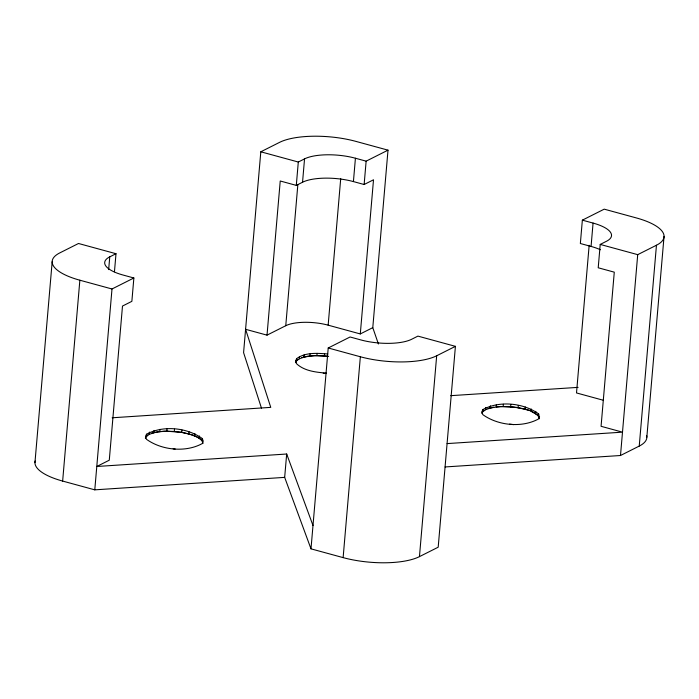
<?xml version="1.0" encoding="UTF-8"?>
<svg xmlns="http://www.w3.org/2000/svg" width="699" height="699" viewBox="0 0 699 699"><rect width="100%" height="100%" fill="white"/><g stroke="black" fill="none" stroke-linecap="round" stroke-linejoin="round"><path stroke-width="1.05" d="M34.95 462.607L52.172 261.749M310.994 548.846L328.215 347.988L350.077 336.988L360.789 339.915A37.327 12.521 4.9 0 0 411.667 339.26L417.915 336.114L455.416 346.346L438.194 547.203L419.452 556.631A55.99 18.777 4.9 0 1 343.13 557.619L310.994 548.846L284.668 477.373L94.784 489.842L62.648 481.069L79.861 280.212A55.99 18.777 4.9 0 1 59.765 252.916L78.506 243.488L115.999 253.72L114.453 271.771M108.66 269.604L109.752 256.865L115.999 253.72M94.784 489.842L111.997 288.984L133.867 277.984L131.866 301.339L122.491 306.057L109.28 460.204L96.785 466.486L286.677 454.018L312.995 525.491M145.366 438.203L146.519 434.228C163.12 425.106 187.07 427.508 202.291 438.544L203.243 441.139L202.229 443.585C185.628 452.707 161.67 450.305 146.449 439.269L145.497 436.665M146.519 434.228L145.645 438.151M147.62 435.005L146.318 436.526L149.237 434.394L149.429 432.096M149.237 434.394L153.85 432.733L154.042 430.435M151.727 433.144L159.844 431.65L160.045 429.352M153.85 432.733L157.362 431.825L166.825 431.222L167.017 428.915M159.844 431.65L164.151 431.152L174.296 431.466L174.497 429.169M203.051 443.437L201.696 439.907L199.241 438.273L193.003 435.058L181.766 432.375L181.967 430.077M197.293 436.989L188.721 433.887L188.913 431.589M194.68 435.896L194.872 433.598M202.291 438.544L202.098 440.842L199.241 438.273L199.433 435.975M378.412 343.995L372.785 327.656L388.006 150.154L355.87 141.381A55.99 18.777 4.9 0 0 279.548 142.369L260.806 151.797L243.584 352.654L261.47 408.129M267.018 335.144L280.229 180.997L296.297 185.384L302.545 182.238A37.327 12.521 4.9 0 1 353.423 181.583L364.135 184.51L373.511 179.792L360.291 333.939L328.154 325.166A31.106 10.433 4.9 0 0 285.76 325.717L267.018 335.144L245.594 329.299L270.758 407.368L112.172 417.784M296.297 185.384L298.298 162.028L304.546 158.883A37.327 12.521 4.9 0 1 355.424 158.227L366.136 161.154L388.006 150.154M285.76 325.717L297.853 184.597M302.545 182.238L304.546 158.883M284.668 477.373L286.677 454.018M295.45 362.632L296.594 358.657C305.384 352.121 317.433 353.187 327.779 353.982M296.594 358.657L295.721 362.58M297.704 359.435L296.402 360.955L299.312 358.823L299.513 356.525M299.312 358.823L303.925 357.163L304.126 354.865M301.811 357.573L309.928 356.079L310.129 353.781M303.925 357.163L307.446 356.254L316.9 355.651L317.101 353.353M309.928 356.079L314.227 355.581L324.38 355.896L324.581 353.598M328.154 325.166L340.719 178.621M353.423 181.583L355.424 158.227M364.135 184.51L366.136 161.154M343.13 557.619L360.352 356.761L328.215 347.988M419.452 556.631L436.674 355.774L455.416 346.346M539.445 418.028L538.623 413.895C523.402 402.86 499.453 400.457 482.852 409.579L481.978 413.502M483.961 410.357L482.651 411.877L485.569 409.745L485.77 407.447M485.569 409.745L490.182 408.085L490.383 405.787M496.377 404.704L496.185 407.001L488.068 408.496M514.595 407.124L500.484 406.503L496.185 407.001L503.158 406.573L503.359 404.267M539.383 418.788L538.431 416.193C531.362 408.854 520.161 408.094 510.637 406.818L510.829 404.52M529.335 410.409L518.099 407.727L518.3 405.429M525.054 409.238L525.255 406.94M531.214 408.95L531.013 411.248L538.038 415.258L538.431 416.193L538.623 413.895M535.574 413.625L535.775 411.327M445.097 466.949L620.494 455.512L639.236 446.084L656.457 245.227A55.99 18.777 4.9 0 0 636.352 217.931L604.216 209.158L582.354 220.159L580.353 243.514L591.066 246.432A37.327 12.521 4.9 0 1 600.397 249.753M589.161 245.314L576.509 392.943L603.464 400.3M591.066 246.432L593.067 223.077L582.354 220.159M593.067 223.077A37.327 12.521 4.9 0 1 606.461 241.277L600.214 244.423L598.213 267.778L614.281 272.164L601.07 426.303L622.494 432.157L447.098 443.594M620.494 455.512L637.715 254.654L656.457 245.227M646.828 437.251L664.05 236.393M482.852 409.579L481.838 412.017L482.791 414.612C498.011 425.656 521.961 428.059 538.562 418.937L539.576 416.49M360.291 333.939L372.785 327.656M490.182 408.085L493.704 407.176M450.75 395.669L578.117 387.368M316.9 355.651L328.652 356.411M503.158 406.573L510.637 406.818M166.825 431.222L181.766 432.375L188.721 433.887M326.468 373.144C316.14 372.244 304.423 371.134 296.533 363.698L295.581 361.095M324.38 355.896L327.35 356.123M174.296 431.466L181.766 432.375M515.591 407.202L518.099 407.727M260.806 151.797L298.298 162.028M600.214 244.423L637.715 254.654M133.867 277.984L123.155 275.065A37.327 12.521 4.9 0 1 109.752 256.865M79.861 280.212L111.997 288.984M198.167 437.356L199.241 438.273M323.218 373.24A15.675 5.26 4.9 0 1 326.267 373.572M62.648 481.069A55.99 18.777 4.9 0 1 35.186 460.982M646.636 435.591A55.99 18.777 4.9 0 1 639.236 446.084M436.674 355.774A55.99 18.777 4.9 0 1 360.352 356.761M173.142 448.81A15.675 5.26 4.9 0 1 175.178 449.011M509.475 424.162A15.675 5.26 4.9 0 1 513.512 424.651"/></g></svg>
